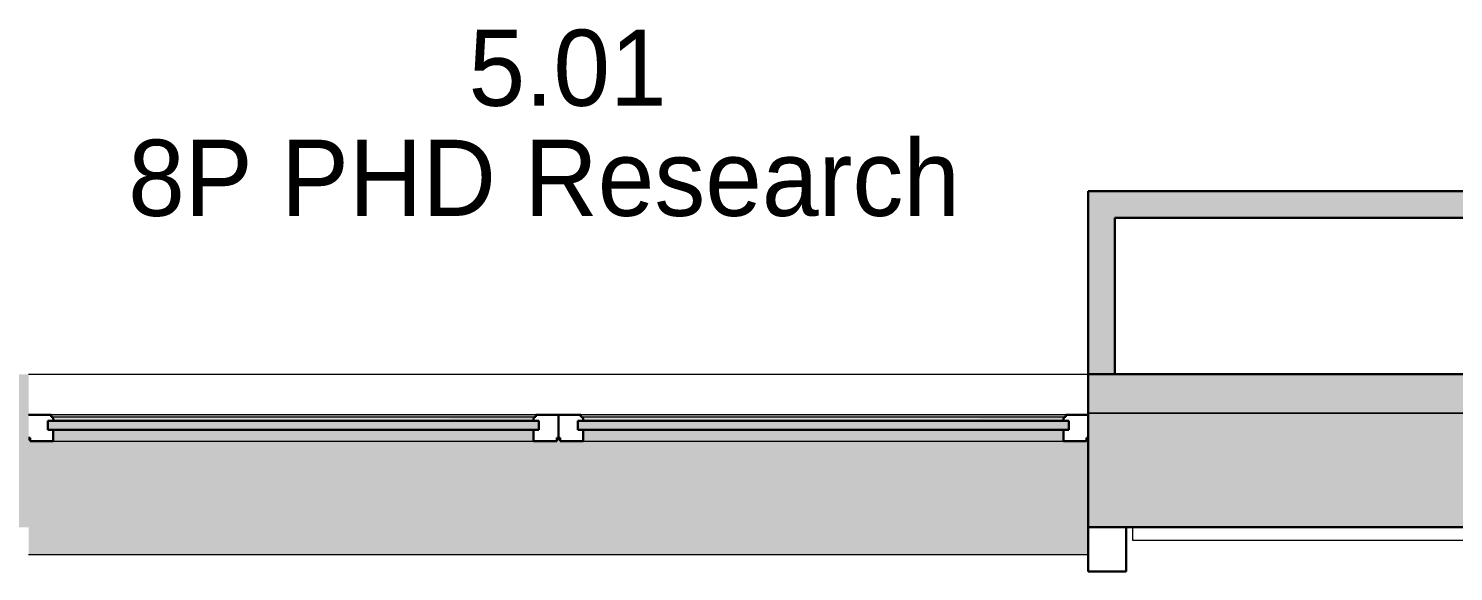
# Model space of a CAD drawing. Header units: millimetres. Extents: x 155927 to 326028, y -36033 to 97293.
# Drawn here: x 190159 to 193902, y 8852 to 10277 of the extents above; entities that cross this region are included whole.
import ezdxf

# ---------------------------------------------------------------- set-up
doc = ezdxf.new("R2010")
doc.units = ezdxf.units.MM
doc.header["$MEASUREMENT"] = 0
for name, color, linetype, lineweight in [('A-AREA-IDEN', 7, 'CONTINUOUS', 9), ('A-GLAZ', 7, 'CONTINUOUS', 9), ('A-GLAZ-CURT', 7, 'CONTINUOUS', 9), ('A-WALL', 7, 'CONTINUOUS', 9), ('A-WALL-PATT', 7, 'CONTINUOUS', 9), ('I-WALL', 7, 'CONTINUOUS', 9)]:
    doc.layers.add(name, color=color, linetype=linetype, lineweight=lineweight)
doc.styles.add('Century Gothic', font='GOTHIC.TTF', dxfattribs={"height": 199.9999999999998})

msp = doc.modelspace()

# ---------------------------------------------------------------- hatches: boundary and pattern name
at = {"layer": 'A-GLAZ'}
for points in [[(191499.6114829344, 9223.55370114694), (191499.6114829344, 9247.49259795398), (190210.0522812759, 9247.49259795398), (190210.0522812759, 9223.55370114694), (191448.6606437412, 9223.55370114694)], [(191487.8387048448, 9257.481102907175), (191491.6231561399, 9257.481102907175), (191491.6231561399, 9262.469509730176), (190218.0406080704, 9262.469509730176), (190218.0406080704, 9257.481102907175), (191485.8423642197, 9257.481102907175)], [(191485.8423642197, 9252.560142965252), (191487.6191918341, 9256.233634864784), (191487.8387048448, 9257.481102907175), (190220.8955818128, 9257.01856503497), (190223.5585527025, 9253.926600425217), (190224.2542228859, 9252.560142965252), (191485.4095413244, 9252.560611508121)], [(191484.399200442, 9248.595083073471), (191485.620794324, 9252.560142965252), (190224.0429698863, 9251.491447470798), (190225.2645637682, 9248.595083073467), (191448.6606437412, 9248.595083073471)], [(192891.6114829344, 9223.55370114694), (192891.6114829344, 9247.49259795398), (191602.0522812759, 9247.49259795398), (191602.0522812759, 9223.55370114694)], [(192880.7681823975, 9257.481102907175), (192883.6231561399, 9257.481102907175), (192883.6231561399, 9262.469509730176), (191610.0406080704, 9262.469509730176), (191610.0406080704, 9257.481102907175), (192879.8387048448, 9257.481102907175)], [(192661.8223995325, 9252.560142965252), (192877.8423642197, 9252.560142965252), (192879.6191918341, 9256.233634864784), (192879.8387048448, 9257.481102907175), (191612.8955818128, 9257.01856503497), (191615.5585527025, 9253.926600425217), (191616.2542228859, 9252.560142965252), (192055.2415216368, 9252.560142965252)], [(192661.8223995325, 9248.595083073466), (192876.399200442, 9248.595083073466), (192877.620794324, 9252.560142965252), (191616.0429698863, 9251.491447470795), (191617.2645637682, 9248.595083073466), (192055.2415216368, 9248.595083073466)], [(192876.399200442, 9247.49259795398), (192876.399200442, 9248.595083073466), (192661.8223995325, 9247.49259795398)], [(191485.6318821051, 9193.611761827593), (191485.6318821051, 9223.553701146935), (190224.0318821052, 9223.553701146935), (190224.0318821052, 9193.611761827593), (191448.6606437412, 9193.611761827593)], [(192877.6318821051, 9193.611761827593), (192877.6318821051, 9223.553701146935), (191616.0318821052, 9223.553701146935), (191616.0318821052, 9193.611761827593)], [(192942.8318821052, 8896.633074755693), (192942.8318821052, 9198.259946529126), (192938.5107565805, 9198.259946529126), (192938.5107565805, 9193.611761827593), (191555.1530076299, 9193.611761827593), (191555.1530076299, 9198.259946529126), (191546.5107565805, 9198.259946529126), (191546.5107565805, 9193.611761827593), (190163.1530076299, 9193.611761827593), (190163.1530076299, 9198.259946529126), (190158.8318821052, 9198.259946529126), (190158.8318821052, 8896.633074755693), (191448.6606437412, 8896.633074755693)]]:
    msp.add_hatch(color=256, dxfattribs=at).paths.add_polyline_path(points, flags=0)
h = msp.add_hatch(color=256, dxfattribs=at)
h.paths.add_polyline_path([(191614.4430071291, 9255.771013902564), (191611.583197188, 9257.48110290717), (191612.8955818128, 9256.372103213987), (191614.0445723762, 9255.925783808912)], flags=0)
h.paths.add_polyline_path([(190222.4430071291, 9255.77101390256), (190219.583197188, 9257.481102907172), (190220.8955818128, 9256.372103213987), (190222.0445723762, 9255.925783808912)], flags=0)
h = msp.add_hatch(color=256, dxfattribs=at)
h.paths.add_polyline_path([(192942.8318821052, 9198.259946529126), (192942.8318821052, 9200.376978276583), (192938.5107565805, 9200.376978276583), (192938.5107565805, 9198.259946529126)], flags=0)
h.paths.add_polyline_path([(191546.5107565805, 9198.259946529126), (191555.1530076299, 9198.730106880748), (191555.1530076299, 9200.376978276583), (191546.5107565805, 9200.376978276583), (191546.5107565805, 9198.730106880748)], flags=0)
h.paths.add_polyline_path([(190158.8318821052, 9198.259946529126), (190163.1530076299, 9198.259946529126), (190163.1530076299, 9200.376978276585), (190158.8318821052, 9200.376978276585)], flags=0)
at = {"layer": 'A-WALL-PATT'}
for points in [[(195211.331882105, 9780.111761827502), (195281.331882105, 9780.111761827502), (195281.331882105, 9850.111761827506), (192942.8318821052, 9850.111761827513), (192942.8318821052, 9780.111761827513), (195088.1459111152, 9780.111761827502)], [(193012.8318821052, 9369.611761827593), (193012.8318821052, 9780.111761827513), (192942.8318821052, 9780.111761827513), (192942.8318821052, 9369.611761827593)]]:
    msp.add_hatch(color=256, dxfattribs=at).paths.add_polyline_path(points, flags=0)
h = msp.add_hatch(color=256, dxfattribs=at)
h.paths.add_polyline_path([(207033.831882105, 9267.61176182755), (207033.831882105, 9369.611761827546), (202692.8318821051, 9369.611761827557), (202692.8318821051, 9267.61176182756), (206916.4730300805, 9267.61176182755)], flags=0)
h.paths.add_polyline_path([(199908.8318821051, 9267.611761827568), (199908.8318821051, 9369.611761827568), (197242.831882105, 9369.611761827575), (197242.831882105, 9267.611761827578), (198727.6311784891, 9267.611761827571)], flags=0)
h.paths.add_polyline_path([(195088.1459111152, 9267.611761827582), (195608.831882105, 9267.611761827582), (195608.831882105, 9369.611761827582), (192942.8318821052, 9369.611761827593), (192942.8318821052, 9267.61176182759), (193874.9841553238, 9267.611761827586)], flags=0)
h.paths.add_polyline_path([(190158.8318821052, 9267.611761827597), (190158.8318821052, 9369.6117618276), (189923.1706275648, 9369.6117618276), (189923.1706275648, 9267.611761827597)], flags=0)
h = msp.add_hatch(color=256, dxfattribs=at)
h.paths.add_polyline_path([(226158.831882105, 8967.611761827484), (226158.831882105, 9267.611761827487), (224992.831882105, 9267.611761827491), (224992.831882105, 8967.611761827487), (225417.1898058981, 8967.611761827487)], flags=0)
h.paths.add_polyline_path([(222990.8662943154, 8967.611761827495), (223358.831882105, 8967.611761827495), (223358.831882105, 9267.611761827495), (222192.831882105, 9267.611761827498), (222192.831882105, 8967.611761827498)], flags=0)
h.paths.add_polyline_path([(215258.831882105, 8967.61176182752), (215258.831882105, 9267.611761827524), (213567.831882105, 9267.611761827528), (213567.831882105, 8967.611761827524)], flags=0)
h.paths.add_polyline_path([(207033.831882105, 8967.611761827546), (207033.831882105, 9267.61176182755), (202692.8318821051, 9267.61176182756), (202692.8318821051, 8967.611761827557), (206006.601713237, 8967.61176182755)], flags=0)
h.paths.add_polyline_path([(199908.8318821051, 8967.611761827568), (199908.8318821051, 9267.611761827568), (197242.831882105, 9267.611761827578), (197242.831882105, 8967.611761827575), (198727.6311784891, 8967.611761827571)], flags=0)
h.paths.add_polyline_path([(195608.831882105, 8967.611761827578), (195608.831882105, 9267.611761827582), (192942.8318821052, 9267.61176182759), (192942.8318821052, 8967.61176182759), (193874.9841553238, 8967.611761827586)], flags=0)
h.paths.add_polyline_path([(190158.8318821052, 8967.611761827597), (190158.8318821052, 9267.611761827597), (187692.831882105, 9267.611761827608), (187692.831882105, 8967.611761827608), (189022.3371321586, 8967.6117618276)], flags=0)
h.paths.add_polyline_path([(184908.831882105, 8967.611761827615), (184908.831882105, 9267.611761827615), (183567.8318821051, 9267.611761827618), (183567.8318821051, 8967.611761827618), (184169.6901089933, 8967.611761827618)], flags=0)
h.paths.add_polyline_path([(179283.8318821051, 8967.611761827637), (179283.8318821051, 9267.611761827633), (177567.8318821051, 9267.61176182764), (177567.8318821051, 8967.611761827644)], flags=0)
h.paths.add_polyline_path([(165783.8318821051, 8967.611761827677), (165783.8318821051, 9267.611761827677), (164242.8318821052, 9267.611761827684), (164242.8318821052, 8967.611761827684), (164759.1020163322, 8967.61176182768)], flags=0)
h.paths.add_polyline_path([(162332.7785047496, 8967.611761827688), (162608.8318821051, 8967.611761827688), (162608.8318821051, 9267.611761827688), (161817.8318821051, 9267.611761827688), (161817.8318821051, 8967.611761827688)], flags=0)
h.paths.add_polyline_path([(157533.8318821052, 8967.611761827702), (157533.8318821052, 9267.611761827702), (156460.8318821049, 9267.61176182771), (156460.8318821049, 8967.611761827706), (157480.1314815843, 8967.611761827702)], flags=0)

# ---------------------------------------------------------------- linework, layer by layer
at = {"layer": 'A-GLAZ', "lineweight": 30}
for p, q in [((190218.0406080703, 9262.469509730157), (190158.8318821051, 9262.469509730156)), ((191499.6114829343, 9247.492597953962), (190210.0522812759, 9247.492597953962)), ((190210.0522812759, 9247.492597953962), (190210.0522812759, 9223.553701146917)), ((190210.0522812759, 9223.553701146913), (190210.0522812759, 9247.492597953962)), ((190210.0522812759, 9247.492597953962), (190225.2645637682, 9247.49259795396)), ((190218.0406080703, 9257.481102907155), (190218.0406080703, 9262.469509730157)), ((190219.5831971879, 9257.481102907155), (190218.0406080703, 9257.481102907155)), ((190225.2645637682, 9247.49259795396), (190225.2645637682, 9248.595083073447)), ((191484.399200442, 9248.595083073447), (191484.399200442, 9247.49259795396)), ((191484.399200442, 9247.49259795396), (191499.6114829343, 9247.492597953962)), ((191491.6231561399, 9257.481102907153), (191490.0805670223, 9257.481102907155)), ((191491.6231561399, 9262.469509730157), (191491.6231561399, 9257.481102907153)), ((191550.8318821051, 9262.469509730156), (191491.6231561399, 9262.469509730157)), ((191499.6114829343, 9223.553701146917), (191499.6114829343, 9247.492597953962)), ((191499.6114829343, 9247.492597953962), (191499.6114829343, 9223.553701146913)), ((191550.8318821051, 9202.592653592828), (191550.8318821051, 9262.469509730156)), ((191610.0406080703, 9262.469509730157), (191550.8318821051, 9262.469509730156)), ((191550.8318821051, 9262.469509730156), (191550.8318821051, 9202.592653592828)), ((191602.0522812759, 9247.492597953962), (191602.0522812759, 9223.553701146917)), ((192891.6114829343, 9247.492597953962), (191602.0522812759, 9247.492597953962)), ((191602.0522812759, 9223.553701146913), (191602.0522812759, 9247.492597953962)), ((191602.0522812759, 9247.492597953962), (191617.2645637682, 9247.49259795396)), ((191610.0406080703, 9257.481102907153), (191610.0406080703, 9262.469509730157)), ((191611.5831971879, 9257.481102907155), (191610.0406080703, 9257.481102907153)), ((191617.2645637682, 9247.49259795396), (191617.2645637682, 9248.595083073447)), ((192876.399200442, 9248.595083073447), (192876.399200442, 9247.49259795396)), ((192876.399200442, 9247.49259795396), (192891.6114829343, 9247.49259795396)), ((192883.6231561399, 9257.481102907153), (192882.0805670223, 9257.481102907155)), ((192883.6231561399, 9262.469509730156), (192883.6231561399, 9257.481102907153)), ((192942.8318821051, 9262.469509730156), (192883.6231561399, 9262.469509730156)), ((192891.6114829343, 9223.553701146917), (192891.6114829343, 9247.492597953962)), ((192891.6114829343, 9247.49259795396), (192891.6114829343, 9223.553701146913)), ((190210.0522812759, 9223.553701146917), (191499.6114829343, 9223.553701146917)), ((190224.0318821051, 9223.553701146917), (190210.0522812759, 9223.553701146913)), ((190224.0318821051, 9193.611761827573), (190224.0318821051, 9223.553701146917)), ((191499.6114829343, 9223.553701146913), (191485.6318821051, 9223.553701146917)), ((191485.6318821051, 9223.553701146917), (191485.6318821051, 9193.611761827573)), ((191602.0522812759, 9223.553701146917), (192891.6114829343, 9223.553701146917)), ((191616.0318821051, 9223.553701146917), (191602.0522812759, 9223.553701146913)), ((191616.0318821051, 9193.611761827573), (191616.0318821051, 9223.553701146917)), ((192891.6114829343, 9223.553701146913), (192877.6318821051, 9223.553701146917)), ((192877.6318821051, 9223.553701146917), (192877.6318821051, 9193.611761827573)), ((190158.8318821051, 9202.592653592828), (190163.1530076298, 9202.592653592827)), ((190163.1530076298, 9202.592653592827), (190163.1530076298, 9193.611761827575)), ((190163.1530076298, 9193.611761827575), (190224.0318821051, 9193.611761827573)), ((191485.6318821051, 9193.611761827573), (191546.5107565804, 9193.611761827575)), ((191546.5107565804, 9193.611761827575), (191546.5107565804, 9202.592653592827)), ((191546.5107565804, 9202.592653592827), (191550.8318821051, 9202.592653592828)), ((191550.8318821051, 9202.592653592828), (191555.1530076298, 9202.592653592827)), ((191555.1530076298, 9202.592653592827), (191555.1530076298, 9193.611761827575)), ((191555.1530076298, 9193.611761827575), (191616.0318821051, 9193.611761827573)), ((192877.6318821051, 9193.611761827573), (192938.5107565804, 9193.611761827575)), ((192938.5107565804, 9193.611761827575), (192938.5107565804, 9202.592653592827)), ((192938.5107565804, 9202.592653592827), (192942.8318821051, 9202.592653592828)), ((192942.8318821051, 8967.61176182757), (192942.8318821051, 8851.611761827575)), ((193042.8318821051, 8851.611761827575), (193042.8318821051, 8967.61176182757)), ((192942.8318821051, 8851.611761827575), (193042.8318821051, 8851.611761827575))]:
    msp.add_line(p, q, dxfattribs=at)
at = {"layer": 'A-GLAZ'}
for p, q in [((191491.6231561399, 9262.469509730157), (190218.0406080703, 9262.469509730157)), ((190218.0406080703, 9257.481102907155), (190219.5831971879, 9257.481102907155)), ((190219.5831971879, 9257.481102907155), (191490.0805670223, 9257.481102907155)), ((190225.2645637682, 9248.595083073447), (191484.399200442, 9248.595083073447)), ((191490.0805670223, 9257.481102907155), (191491.6231561399, 9257.481102907155)), ((192883.6231561399, 9262.469509730156), (191610.0406080703, 9262.469509730157)), ((191610.0406080703, 9257.481102907155), (191611.5831971879, 9257.481102907155)), ((191611.5831971879, 9257.481102907155), (192882.0805670223, 9257.481102907155)), ((191617.2645637682, 9248.595083073447), (192876.399200442, 9248.595083073447)), ((192882.0805670223, 9257.481102907155), (192883.6231561399, 9257.481102907155)), ((190158.8318821051, 9200.376978276567), (190163.1530076298, 9200.376978276567)), ((190158.8318821051, 9198.25994652911), (190163.1530076298, 9198.25994652911)), ((190224.0318821051, 9193.611761827575), (191485.6318821051, 9193.611761827575)), ((191546.5107565804, 9200.376978276567), (191555.1530076298, 9200.376978276567)), ((191546.5107565804, 9198.25994652911), (191555.1530076298, 9198.25994652911)), ((191616.0318821051, 9193.611761827575), (192877.6318821051, 9193.611761827575)), ((192938.5107565804, 9200.376978276567), (192942.8318821051, 9200.376978276567)), ((192938.5107565804, 9198.25994652911), (192942.8318821051, 9198.25994652911)), ((190158.8318821051, 8896.633074755671), (192942.8318821051, 8896.633074755671))]:
    msp.add_line(p, q, dxfattribs=at)
at = {"layer": 'A-GLAZ', "lineweight": 30}
for centre, radius, start, end in [((190218.4737157399, 9252.239988864401), 5.357259139961931, 3.426083074263182, 78.04761690135597), ((190231.2043211228, 9253.002142224326), 7.396140060303141, 183.4260830742632, 216.5739169262757), ((191478.4594430873, 9253.002142224326), 7.396140060303156, 323.4260830737243, 356.5739169257368), ((191491.1900484703, 9252.239988864401), 5.357259139961763, 101.9523830986441, 176.5739169257368), ((191610.4737157399, 9252.239988864401), 5.357259139961757, 3.426083074263182, 78.04761690135597), ((191623.2043211228, 9253.002142224326), 7.396140060303177, 183.4260830742632, 216.5739169262757), ((192870.4594430873, 9253.002142224326), 7.396140060303059, 323.4260830737243, 356.5739169257368), ((192883.1900484703, 9252.239988864401), 5.35725913996194, 101.9523830986441, 176.5739169257368)]:
    msp.add_arc(centre, radius, start, end, dxfattribs=at)
at = {"layer": 'A-GLAZ'}
for points, knots in [([(190222.0445723761, 9256.233634864762), (190221.8719986554, 9256.388653347649), (190221.5037053323, 9256.676077477112), (190220.700245849, 9257.150816384023), (190220.0478910731, 9257.384770963094), (190219.5831971879, 9257.481102907155)], [-0.4, -0.4, -0.4, -0.4, -0.3, -0.2, 0, 0, 0, 0]), ([(190223.8213999905, 9252.560142965234), (190223.7909599853, 9253.02446151783), (190223.6617256664, 9253.715413138561), (190223.3091286682, 9254.579292205375), (190223.0800304415, 9254.984824917588), (190222.9526508695, 9255.179268639684)], [-1, -1, -1, -1, -0.8, -0.7000000000000001, -0.6000000000000001, -0.6000000000000001, -0.6000000000000001, -0.6000000000000001]), ([(191486.7111133407, 9255.179268639684), (191486.5835115384, 9254.984824917588), (191486.3536757072, 9254.579292205375), (191486.0031428995, 9253.71541313856), (191485.8701619508, 9253.02446151783), (191485.8423642197, 9252.560142965234)], [0.6, 0.6, 0.6, 0.6, 0.7, 0.8, 1, 1, 1, 1]), ([(191490.0805670223, 9257.481102907155), (191489.6255015449, 9257.384770963094), (191488.9619032526, 9257.150816384023), (191488.1595412563, 9256.676077477112), (191487.7925703135, 9256.388653347649), (191487.6191918341, 9256.233634864762)], [0, 0, 0, 0, 0.2, 0.3, 0.4, 0.4, 0.4, 0.4]), ([(191614.0445723761, 9256.233634864762), (191613.8719986554, 9256.388653347649), (191613.5037053323, 9256.676077477112), (191612.700245849, 9257.150816384023), (191612.0478910731, 9257.384770963094), (191611.5831971879, 9257.481102907155)], [-0.4, -0.4, -0.4, -0.4, -0.3, -0.2, 0, 0, 0, 0]), ([(191615.8213999905, 9252.560142965234), (191615.7909599853, 9253.02446151783), (191615.6617256664, 9253.715413138561), (191615.3091286682, 9254.579292205377), (191615.0800304415, 9254.984824917588), (191614.9526508695, 9255.179268639684)], [-1, -1, -1, -1, -0.8, -0.7000000000000001, -0.6000000000000001, -0.6000000000000001, -0.6000000000000001, -0.6000000000000001]), ([(192878.7111133407, 9255.179268639684), (192878.5835115384, 9254.984824917588), (192878.3536757072, 9254.579292205375), (192878.0031428995, 9253.71541313856), (192877.8701619508, 9253.02446151783), (192877.8423642197, 9252.560142965234)], [0.6, 0.6, 0.6, 0.6, 0.7, 0.8, 1, 1, 1, 1]), ([(192882.0805670223, 9257.481102907155), (192881.6255015449, 9257.384770963094), (192880.9619032526, 9257.150816384023), (192880.1595412563, 9256.676077477112), (192879.7925703135, 9256.388653347649), (192879.6191918341, 9256.23363486476)], [0, 0, 0, 0, 0.2, 0.3, 0.4, 0.4, 0.4, 0.4])]:
    msp.add_open_spline(points, degree=3, knots=knots, dxfattribs=at)
for points in [[(190225.2645637682, 9248.595083073447), (190224.978482791, 9248.9769031105), (190224.7342447476, 9249.386118749127), (190224.5300438319, 9249.81515141247)], [(191485.1337203783, 9249.81515141247), (191484.9288560868, 9249.386118749127), (191484.6824954299, 9248.9769031105), (191484.399200442, 9248.595083073447)], [(191617.2645637682, 9248.595083073447), (191616.978482791, 9248.9769031105), (191616.7342447476, 9249.386118749127), (191616.5300438319, 9249.81515141247)], [(192877.1337203783, 9249.81515141247), (192876.9288560868, 9249.386118749127), (192876.6824954299, 9248.9769031105), (192876.399200442, 9248.595083073445)]]:
    msp.add_open_spline(points, degree=3, dxfattribs=at)
at = {"layer": 'A-GLAZ-CURT', "lineweight": 20}
for p, q in [((195292.831882105, 8967.611761827411), (193058.8318821051, 8967.611761827411)), ((193058.8318821051, 8967.611761827411), (193058.8318821051, 8933.61176182741)), ((193058.8318821051, 8933.61176182741), (195292.831882105, 8933.61176182741))]:
    msp.add_line(p, q, dxfattribs=at)
at = {"layer": 'A-WALL'}
msp.add_line((195608.831882105, 9267.611761827557), (192942.8318821051, 9267.611761827564), dxfattribs=at)
at = {"layer": 'A-WALL', "lineweight": 30}
for p, q in [((192942.8318821051, 9267.611761827564), (192942.8318821051, 8967.611761827564)), ((192942.8318821051, 8967.611761827564), (195608.831882105, 8967.611761827553))]:
    msp.add_line(p, q, dxfattribs=at)
at = {"layer": 'I-WALL', "lineweight": 30}
for p, q in [((195281.331882105, 9850.11176182748), (192942.831882105, 9850.111761827487)), ((192942.831882105, 9850.111761827487), (192942.831882105, 9780.111761827487)), ((192942.831882105, 9780.111761827487), (192942.831882105, 9369.611761827564)), ((193012.8318821051, 9780.111761827487), (195211.331882105, 9780.111761827477)), ((193012.8318821051, 9369.611761827564), (193012.8318821051, 9780.111761827487)), ((192942.831882105, 9369.611761827564), (193012.8318821051, 9369.611761827564)), ((195211.331882105, 9369.611761827553), (192942.8318821051, 9369.611761827564)), ((192942.8318821051, 9369.611761827564), (192942.8318821051, 9267.611761827564))]:
    msp.add_line(p, q, dxfattribs=at)
at = {"layer": 'I-WALL'}
for p, q in [((190158.8318821052, 9369.611761827571), (192942.8318821051, 9369.611761827564)), ((192942.8318821051, 9267.611761827564), (195608.831882105, 9267.611761827557))]:
    msp.add_line(p, q, dxfattribs=at)

# ---------------------------------------------------------------- texts
at = {"layer": 'A-AREA-IDEN', "style": 'Century Gothic'}
for s, p in [('5.01', (191314.8150989854, 10074.11671748411)), ('8P PHD Research', (190420.7185660147, 9785.124339780643))]:
    msp.add_text(s, height=199.9999999999998, dxfattribs=at).set_placement(p)

doc.saveas('drawing.dxf')
